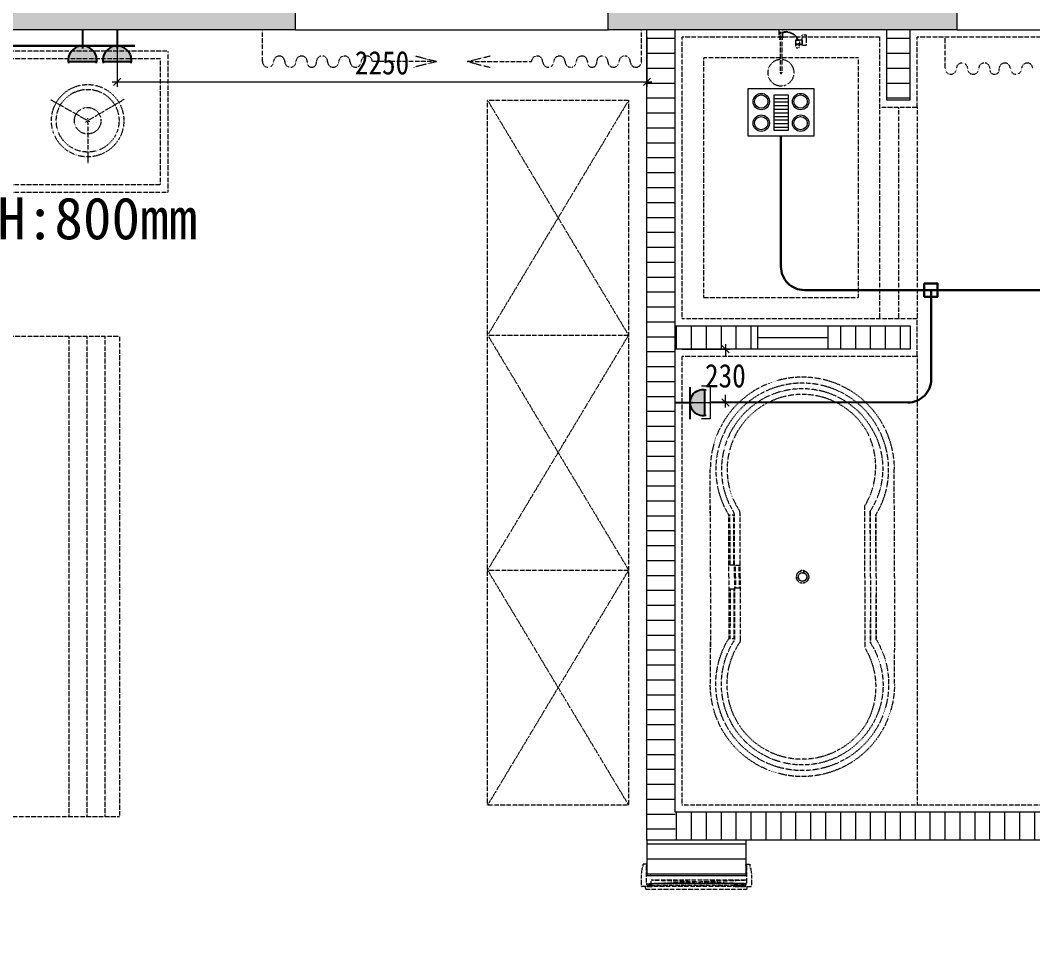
# Model space of a CAD drawing. Header units: millimetres. Extents: x -41640 to 3079702, y -5257903 to 68462.
# Drawn here: x 6496 to 10804, y 13472 to 17369 of the extents above; entities that cross this region are included whole.
import ezdxf

# ---------------------------------------------------------------- set-up
doc = ezdxf.new("R2010")
doc.units = ezdxf.units.MM
doc.header["$LTSCALE"] = 10
doc.linetypes.add('ACAD_ISO03W100', pattern=[30, 12, -18])
doc.linetypes.add('CONTINOUS', pattern=[0])
doc.layers.get('0').update_dxf_attribs({"color": 255})
doc.layers.get('Defpoints').update_dxf_attribs({"color": 255})
for name, color, linetype, lineweight in [('1强弱电插座尺寸', 5, 'Continuous', 0), ('1强电插座布线图', 1, 'Continuous', 30), ('1强电插座布置图', 1, 'Continuous', 30), ('浅线', 251, 'CONTINOUS', 0), ('灯具', 52, 'Continuous', 0)]:
    doc.layers.add(name, color=color, linetype=linetype, lineweight=lineweight)
doc.layers.add('2323', color=4, linetype='Continuous')
doc.layers.add('LAYER2', color=8, linetype='Continuous')
doc.styles.get("Standard").update_dxf_attribs({"font": ''})
doc.styles.add('夏建东', font='', dxfattribs={"width": 0.85})
doc.styles.get('Standard').set_extended_font_data('SimSun')
doc.styles.get('夏建东').set_extended_font_data('SimSun')
doc.dimstyles.new('g', dxfattribs={"dimtxt": 100, "dimasz": 31, "dimexe": 21, "dimexo": 30, "dimgap": 31, "dimtad": 1, "dimtih": 1, "dimtoh": 1, "dimdec": 0, "dimrnd": 10, "dimdsep": 46, "dimtxsty": '夏建东', "dimblk": 'OBLIQUE', "dimcen": 2.5, "dimdle": 21, "dimclrd": 5, "dimclre": 5, "dimclrt": 5, "dimadec": 0, "dimazin": 0, "dimtfac": 1, "dimtdec": 0, "dimtmove": 2, "dimatfit": 3, "dimldrblk": 'DOT', "dimfxl": 300, "dimlwd": -1, "dimlwe": -1, "dimarcsym": 1})
pattern_1 = [(90, (-3246102.35, 3421590.874), (-63.5, 1e-14), [])]
pattern_2 = [(180, (-3246102.35, 3421590.874), (-1e-14, -63.5), [])]

# ---------------------------------------------------------------- blocks, each defined once
blk = doc.blocks.new('强电插座')
at = {"lineweight": 0}
h = blk.add_hatch(color=12, dxfattribs=at)
h.set_gradient(color1=(216, 3, 3), color2=(230, 5, 5), tint=1, name='CYLINDER')
h.paths.add_polyline_path([(88497.8, 75989.2, 1.129445), (88497.8, 75909.4)])
at = {"layer": '2323', "color": 1}
for p, q in [((88452.6, 75999.6), (88452.6, 75902)), ((88497.8, 75989.2), (88497.8, 75909.4)), ((88407.2, 75949.3), (88460.4, 75949.3))]:
    blk.add_line(p, q, dxfattribs=at)
blk.add_arc((88492.9, 75949.3), 40.2, 77.2553, 282.7447, dxfattribs=at)
at = {"layer": 'LAYER2', "color": 1, "ltscale": 20}
blk.add_line((88456.4, 75966.1), (88456.4, 75966.1), dxfattribs=at)
blk = doc.blocks.new('强电防水插座')
at = {"layer": '1强电插座布置图', "color": 1, "linetype": 'ByBlock', "lineweight": 9}
blk.add_lwpolyline([(-166178.2, 222988.6), (-166178.2, 223049.7), (-165944.2, 223049.7), (-165944.2, 222988.6)], dxfattribs=at)
at = {"layer": '1强电插座布置图', "color": 250, "linetype": 'ByBlock', "lineweight": 9, "extrusion": (0, 0, -1), "xscale": 2.325322137214242, "yscale": 2.325322137214242, "zscale": -2.325322137599869, "rotation": 90}
blk.add_blockref('强电插座', (342665.7, 17225.9), dxfattribs=at)
blk = doc.blocks.new('_Oblique')
at = {"color": 0, "linetype": 'ByBlock', "lineweight": -2}
blk.add_line((-0.5, -0.5), (0.5, 0.5), dxfattribs=at)
blk = doc.blocks.new('*D660')
at = {"layer": '1强弱电插座尺寸', "color": 5}
for p, q in [((9496.2, 15990), (9496.2, 15936.4)), ((9312.6, 15969), (9517.2, 15969)), ((9496.2, 15720.8), (9496.2, 15774.4)), ((9312.6, 15741.8), (9517.2, 15741.8))]:
    blk.add_line(p, q, dxfattribs=at)
at = {"layer": 'Defpoints', "color": 0, "linetype": 'Continuous', "lineweight": 30}
for p in [(9282.6, 15969), (9496.2, 15969), (9282.6, 15741.8)]:
    blk.add_point(p, dxfattribs=at)
at = {"layer": '1强弱电插座尺寸', "color": 5, "linetype": 'Continuous', "xscale": 31, "yscale": 31, "zscale": 31}
for p, rotation in [((9496.2, 15969), 90), ((9496.2, 15741.8), 270)]:
    blk.add_blockref('_Oblique', p, dxfattribs=dict(at, rotation=rotation))
at = {"layer": '1强弱电插座尺寸', "color": 5, "linetype": 'Continuous', "lineweight": 30, "insert": (9496.2, 15855.4), "char_height": 100, "attachment_point": 5, "style": '夏建东'}
blk.add_mtext('230', dxfattribs=at)
blk = doc.blocks.new('_Dot')
at = {"color": 0, "linetype": 'ByBlock', "lineweight": -2}
blk.add_line((-0.5, 0), (-1, 0), dxfattribs=at)
at = {"color": 0, "linetype": 'ByBlock', "const_width": 0.5}
blk.add_lwpolyline([(-0.25, 0, 1), (0.25, 0, 1)], format="xyb", close=True, dxfattribs=at)
blk = doc.blocks.new('*D693')
at = {"layer": '1强弱电插座尺寸', "color": 5}
for p, q in [((6907.9, 17299), (6907.9, 17085.7)), ((9162.6, 17299), (9162.6, 17085.7)), ((6886.9, 17106.7), (9183.6, 17106.7))]:
    blk.add_line(p, q, dxfattribs=at)
at = {"layer": 'Defpoints', "color": 0, "linetype": 'Continuous', "lineweight": 30}
for p in [(6907.9, 17329), (9162.6, 17329), (9162.6, 17106.7)]:
    blk.add_point(p, dxfattribs=at)
at = {"layer": '1强弱电插座尺寸', "color": 5, "linetype": 'Continuous', "xscale": 31, "yscale": 31, "zscale": 31, "rotation": 180}
blk.add_blockref('_Oblique', (6907.9, 17106.7), dxfattribs=at)
at = {"layer": '1强弱电插座尺寸', "color": 5, "linetype": 'Continuous', "xscale": 31, "yscale": 31, "zscale": 31}
blk.add_blockref('_Oblique', (9162.6, 17106.7), dxfattribs=at)
at = {"layer": '1强弱电插座尺寸', "color": 5, "linetype": 'Continuous', "lineweight": 30, "insert": (8035.2, 17187.7), "char_height": 100, "attachment_point": 5, "style": '夏建东'}
blk.add_mtext('2250', dxfattribs=at)
blk = doc.blocks.new('浴霸')
at = {"layer": '灯具', "lineweight": 15}
for p, q in [((627907.1, 218501, -4355.3), (627907.1, 218697.1, -4355.3)), ((627907.1, 218697.1, -4355.3), (628176.7, 218697.1, -4355.3)), ((628176.7, 218697.1, -4355.3), (628176.7, 218501, -4355.3)), ((628013.8, 218670.9, -4355.3), (628072, 218670.9, -4355.3)), ((628013.8, 218525.2, -4355.3), (628013.8, 218670.9, -4355.3)), ((628013.8, 218656.2, -4355.3), (628072, 218656.2, -4355.3)), ((628072, 218670.9, -4355.3), (628072, 218525.2, -4355.3)), ((628013.8, 218641.5, -4355.3), (628072, 218641.5, -4355.3)), ((628013.8, 218626.8, -4355.3), (628072, 218626.8, -4355.3)), ((628013.8, 218612.1, -4355.3), (628072, 218612.1, -4355.3)), ((628013.8, 218597.3, -4355.3), (628072, 218597.3, -4355.3)), ((628013.8, 218582.6, -4355.3), (628072, 218582.6, -4355.3)), ((628013.8, 218567.9, -4355.3), (628072, 218567.9, -4355.3)), ((628013.8, 218553.2, -4355.3), (628072, 218553.2, -4355.3)), ((628013.8, 218538.5, -4355.3), (628072, 218538.5, -4355.3)), ((628176.7, 218501, -4355.3), (627907.1, 218501, -4355.3)), ((628072, 218525.2, -4355.3), (628013.8, 218525.2, -4355.3))]:
    blk.add_line(p, q, dxfattribs=at)
for centre, radius in [((627961.4, 218643.3, -4355.3), 33.6), ((627961.4, 218643.3, -4355.3), 27.2), ((628122.4, 218643.3, -4355.3), 33.6), ((628122.4, 218643.3, -4355.3), 27.2), ((627961.4, 218554.8, -4355.3), 33.6), ((627961.4, 218554.8, -4355.3), 27.2), ((628122.4, 218554.8, -4355.3), 33.6), ((628122.4, 218554.8, -4355.3), 27.2)]:
    blk.add_circle(centre, radius, dxfattribs=at)

msp = doc.modelspace()

# ---------------------------------------------------------------- hatches: boundary and pattern name
at = {"layer": '浅线'}
h = msp.add_hatch(color=256, dxfattribs=at)
h.paths.add_polyline_path([(7667.6, 17529), (2742.3, 17529), (2742.3, 16199), (2982.3, 16199), (2982.3, 17329), (7667.6, 17329)])
h.paths.add_polyline_path([(10482.6, 17529), (8997.6, 17529), (8997.6, 17329), (10482.6, 17329)])
h = msp.add_hatch(dxfattribs=at)
h.set_pattern_fill('ANSI31', color=256, scale=20, angle=135, style=0)
h.set_pattern_definition(pattern_2)
h.paths.add_polyline_path([(9282.6, 17329), (9162.6, 17329), (9162.6, 13879), (9282.6, 13879)])
h = msp.add_hatch(dxfattribs=at)
h.set_pattern_fill('ANSI31', color=256, scale=20, angle=135, style=0)
h.set_pattern_definition([(180, (-3246102.35, 3421590.874), (-1e-14, -63.5), [])])
h.paths.add_polyline_path([(10282.6, 17329), (10182.6, 17329), (10182.6, 17029), (10282.6, 17029)])
h = msp.add_hatch(dxfattribs=at)
h.set_pattern_fill('ANSI31', color=256, scale=20, angle=45, style=0)
h.set_pattern_definition(pattern_1)
h.paths.add_polyline_path([(9632.6, 16069), (9282.6, 16069), (9282.6, 15969), (9632.6, 15969)])
h.paths.add_polyline_path([(10282.6, 16069), (9932.6, 16069), (9932.6, 15969), (10282.6, 15969)])
h = msp.add_hatch(dxfattribs=at)
h.set_pattern_fill('ANSI31', color=256, scale=20, angle=45, style=0)
h.set_pattern_definition(pattern_1)
h.paths.add_polyline_path([(10857.6, 13999), (9282.6, 13999), (9282.6, 13879), (10857.6, 13879)])
h.paths.add_polyline_path([(12982.6, 13999), (11707.6, 13999), (11707.6, 13879), (12982.6, 13879)])
h = msp.add_hatch(dxfattribs=at)
h.set_pattern_fill('ANSI31', color=256, scale=20, angle=135, style=0)
h.set_pattern_definition(pattern_2)
h.paths.add_polyline_path([(9582.6, 13879), (9162.6, 13879), (9162.6, 13729), (9582.6, 13729)])

# ---------------------------------------------------------------- linework, layer by layer
at = {"layer": '1强电插座布线图', "linetype": 'Continuous', "lineweight": 30}
msp.add_lwpolyline([(12288.1, 12547.6), (9859.3, 12547.6, -0.414214), (9759.3, 12647.6), (9759.3, 12808.8, 0.414214), (9659.3, 12908.8), (8929.1, 12908.8, 0.414214), (8829.1, 12808.8), (8829.1, 12647.6, -0.414214), (8729.1, 12547.6), (3254.8, 12547.6, -0.414214), (3154.8, 12647.6), (3154.8, 17160.4, -0.414214), (3254.8, 17260.4), (6983.8, 17260.4)], format="xyb", dxfattribs=at)
at = {"layer": '1强电插座布线图', "color": 2, "linetype": 'Continuous', "lineweight": 30}
for points in [[(12982.6, 16221), (9832.6, 16221, -0.414214), (9732.6, 16321), (9732.6, 16875.3)], [(9431.8, 15743.1), (10272.2, 15741.8, 0.414214), (10372.2, 15841.8), (10372.2, 16221)]]:
    msp.add_lwpolyline(points, format="xyb", dxfattribs=at)
at = {"layer": '1强电插座布线图', "linetype": 'Continuous', "lineweight": 30}
msp.add_lwpolyline([(10342.3, 16249.3), (10398.9, 16249.3), (10398.9, 16192.7), (10342.3, 16192.7)], close=True, dxfattribs=at)
at = {"layer": '浅线'}
for p, q in [((7667.6, 17329), (7667.6, 17529)), ((8997.6, 17329), (8997.6, 17529)), ((10482.6, 17329), (10482.6, 17529)), ((7667.6, 17329), (2982.3, 17329)), ((7667.6, 17329), (8997.6, 17329)), ((10482.6, 17329), (8997.6, 17329)), ((10482.6, 17329), (11882.6, 17329)), ((8410.1, 17193.3), (8398.1, 17193.3)), ((10282.6, 17029), (10182.6, 17029)), ((6703.2, 16015, -193.2), (6703.2, 16025.2)), ((10857.6, 13999), (9282.6, 13999)), ((10857.6, 13879), (9162.6, 13879))]:
    msp.add_line(p, q, dxfattribs=at)
at = {"layer": '浅线', "linetype": 'ACAD_ISO03W100', "ltscale": 0.01}
for p, q in [((7526, 17193.3), (7526, 17329)), ((9139.1, 17193.3), (9139.1, 17329)), ((9724.1, 17301.2), (9729.2, 17301.2)), ((9729.2, 17319.8), (9729.2, 17146.6)), ((9735.9, 17319.8), (9735.9, 17146.6)), ((9735.9, 17301.2), (9741, 17301.2)), ((9740.4, 17295.7), (9740.4, 17293.6)), ((9823.1, 17284.5), (9795.1, 17284.5)), ((9795.1, 17284.5), (9795.1, 17267.7)), ((9823.1, 17284.5), (9823.1, 17267.7)), ((9823.6, 17267.7), (9823.6, 17284.5)), ((10431.4, 17163.3), (10431.4, 17299)), ((9795.1, 17276.2), (9795.1, 17258.1)), ((9811.9, 17276.2), (9811.9, 17258.1)), ((9811.9, 17267.7), (9823.1, 17267.7)), ((8088.2, 17193.3), (7994, 17193.3)), ((8267, 17193.3), (8088.2, 17193.3)), ((8267, 17193.3), (8168.3, 17218.1)), ((8267, 17193.3), (8168.3, 17168.5)), ((8255, 17193.3), (8267, 17193.3)), ((8398.1, 17193.3), (8496.8, 17218.1)), ((8398.1, 17193.3), (8576.9, 17193.3)), ((8398.1, 17193.3), (8496.8, 17168.5)), ((8576.9, 17193.3), (8671.1, 17193.3)), ((9729.2, 17146.6), (9729.2, 17146)), ((6791.5, 16936.7), (6624.4, 17031.3)), ((6773.7, 16936.5), (6939.1, 17033.9)), ((6782.4, 16952), (6784, 16760)), ((6782.4, 16952), (6784, 16760)), ((6703.2, 13978.8, -35992.1), (6703.2, 16025.2)), ((6780.2, 13978.8, -35992.1), (6780.2, 16025.2)), ((6857.2, 13978.8, -35992.1), (6857.2, 16025.2, 2637.1)), ((9432.5, 15000, 0), (9432, 15457.9, 0)), ((9432.4, 15000, 0), (9432, 15457.8, 0)), ((10215.4, 15000, 0), (10215, 15457.2, 0)), ((10089.1, 15000, 0), (10088.9, 15300.2, 0)), ((10089.7, 15000, 0), (10089.4, 15301.6, 0)), ((10089.6, 15000, 0), (10089.4, 15301.5, 0)), ((9534.9, 15263.3, 0), (9510.2, 15263.3, 0)), ((9511.1, 15000, 0), (9510.9, 15262.8, 0)), ((9516, 15051, 0), (9515.8, 15263.3, 0)), ((9532.7, 15051, 0), (9532.5, 15263.3, 0)), ((9535.1, 15000, 0), (9534.9, 15262.8, 0)), ((9559.1, 15000, 0), (9558.9, 15269.8, 0)), ((10113.2, 15000, 0), (10112.9, 15280.1, 0)), ((10113.7, 15000, 0), (10113.4, 15281.4, 0)), ((10113.7, 15000, 0), (10113.5, 15281.5, 0)), ((10137.2, 15000, 0), (10136.9, 15265, 0)), ((10137.7, 15000, 0), (10137.4, 15266.3, 0)), ((10137.7, 15000, 0), (10137.5, 15266.4, 0)), ((9511.8, 15051, 0), (9535.5, 15051, 0)), ((9555, 15048.3, 0), (9535.1, 15048.3, 0)), ((9539.8, 15000, 0), (9539.8, 15048.3, 0)), ((9555, 15000, 0), (9554.9, 15048.3, 0)), ((9559.1, 15048.3, 0), (9555.1, 15048.3, 0)), ((9559.2, 15000, 0), (9559.1, 15048.3, 0)), ((9432.5, 15000, 0), (9432, 14542.1, 0)), ((9432.4, 15000, 0), (9432, 14542.3, 0)), ((9511.1, 15000, 0), (9510.9, 14737.3, 0)), ((9535.1, 15000, 0), (9534.9, 14737.3, 0)), ((9539.8, 15000, 0), (9539.8, 14951.8, 0)), ((9555, 15000, 0), (9554.9, 14951.8, 0)), ((9559.1, 15000, 0), (9558.9, 14730.3, 0)), ((9559.2, 15000, 0), (9559.1, 14951.8, 0)), ((10089.1, 15000, 0), (10088.9, 14699.9, 0)), ((10089.7, 15000, 0), (10089.4, 14698.5, 0)), ((10089.6, 15000, 0), (10089.4, 14698.6, 0)), ((10113.2, 15000, 0), (10112.9, 14720, 0)), ((10113.7, 15000, 0), (10113.4, 14718.7, 0)), ((10113.7, 15000, 0), (10113.5, 14718.6, 0)), ((10137.2, 15000, 0), (10136.9, 14735.1, 0)), ((10137.7, 15000, 0), (10137.4, 14733.8, 0)), ((10137.7, 15000, 0), (10137.5, 14733.7, 0)), ((10215.4, 15000, 0), (10215, 14542.9, 0)), ((9555, 14951.8, 0), (9535.1, 14951.8, 0)), ((9559.1, 14951.8, 0), (9555.1, 14951.8, 0)), ((9511.8, 14949, 0), (9535.5, 14949, 0)), ((9516, 14949, 0), (9515.8, 14736.8, 0)), ((9532.7, 14949, 0), (9532.5, 14736.7, 0)), ((9534.9, 14736.7, 0), (9510.2, 14736.8, 0)), ((9141.6, 13762), (9137.6, 13732)), ((9144.6, 13762), (9141.6, 13762)), ((9162.6, 13777), (9144.6, 13777)), ((9144.6, 13777), (9144.6, 13762)), ((9159.6, 13772), (9159.6, 13694.5)), ((9159.6, 13772), (9162.6, 13772)), ((9162.6, 13772), (9162.6, 13777)), ((9582.6, 13777), (9600.6, 13777)), ((9582.6, 13772), (9582.6, 13777)), ((9585.6, 13772), (9582.6, 13772)), ((9585.6, 13772), (9585.6, 13694.5)), ((9585.6, 13732), (9585.6, 13772)), ((9600.6, 13777), (9600.6, 13762)), ((9600.6, 13762), (9603.6, 13762)), ((9603.6, 13762), (9607.6, 13732)), ((9137.6, 13732), (9137.6, 13685)), ((9161.1, 13729), (9584.1, 13729)), ((9180.6, 13695), (9585.6, 13710)), ((9180.6, 13710), (9585.6, 13695)), ((9180.6, 13710), (9585.6, 13710)), ((9180.6, 13695), (9180.6, 13710)), ((9585.6, 13710), (9585.6, 13695)), ((9607.6, 13732), (9607.6, 13685)), ((9177.6, 13682), (9140.6, 13682)), ((9155.6, 13682), (9184.6, 13682)), ((9155.6, 13675), (9155.6, 13682)), ((9155.6, 13682), (9177.6, 13682)), ((9162.6, 13694.5), (9159.6, 13694.5)), ((9584.6, 13670), (9160.6, 13670)), ((9162.6, 13687.5), (9162.6, 13695)), ((9162.6, 13695), (9582.6, 13695)), ((9162.6, 13687.5), (9162.6, 13695)), ((9162.6, 13694.5), (9162.6, 13687.5)), ((9182.6, 13687.5), (9162.6, 13687.5)), ((9182.6, 13687.5), (9162.6, 13687.5)), ((9165.6, 13687.5), (9184.6, 13687.5)), ((9165.6, 13687.5), (9184.6, 13687.5)), ((9184.6, 13687.5), (9177.6, 13687.5)), ((9177.6, 13682), (9182.6, 13683.3)), ((9177.6, 13682), (9182.6, 13683.3)), ((9177.6, 13682), (9184.6, 13682)), ((9184.1, 13682), (9177.6, 13682)), ((9177.6, 13682), (9184.6, 13682)), ((9585.6, 13695), (9180.6, 13695)), ((9182.6, 13687.5), (9182.6, 13683.3)), ((9182.6, 13687.5), (9184.6, 13687.5)), ((9182.6, 13687.5), (9182.6, 13683.3)), ((9182.6, 13687.5), (9184.6, 13687.5)), ((9184.6, 13682), (9184.6, 13687.5)), ((9184.6, 13687.5), (9184.6, 13682)), ((9184.6, 13687.5), (9184.6, 13682)), ((9184.6, 13687.5), (9582.6, 13687.5)), ((9184.6, 13682), (9184.6, 13687.5)), ((9582.6, 13682), (9184.6, 13682)), ((9184.6, 13682), (9184.6, 13682)), ((9579.6, 13687.5), (9523, 13687.5)), ((9579.6, 13687.5), (9523, 13687.5)), ((9525, 13687.5), (9582.6, 13687.5)), ((9530, 13682), (9604.6, 13682)), ((9562.6, 13687.5), (9560.6, 13687.5)), ((9560.6, 13682), (9560.6, 13687.5)), ((9560.6, 13687.5), (9567.6, 13687.5)), ((9579.6, 13687.5), (9560.6, 13687.5)), ((9560.6, 13687.5), (9560.6, 13682)), ((9560.6, 13687.5), (9560.6, 13682)), ((9579.6, 13687.5), (9560.6, 13687.5)), ((9560.6, 13682), (9560.6, 13687.5)), ((9562.6, 13687.5), (9560.6, 13687.5)), ((9567.6, 13682), (9560.6, 13682)), ((9589.6, 13682), (9560.6, 13682)), ((9560.6, 13682), (9560.6, 13682)), ((9567.6, 13682), (9560.6, 13682)), ((9561.1, 13682), (9567.6, 13682)), ((9562.6, 13687.5), (9562.6, 13683.3)), ((9562.6, 13687.5), (9582.6, 13687.5)), ((9562.6, 13687.5), (9562.6, 13683.3)), ((9562.6, 13687.5), (9582.6, 13687.5)), ((9567.6, 13682), (9562.6, 13683.3)), ((9567.6, 13682), (9562.6, 13683.3)), ((9589.6, 13682), (9567.6, 13682)), ((9580.6, 13695), (9585.6, 13695)), ((9582.6, 13695), (9582.6, 13688)), ((9582.6, 13687.5), (9582.6, 13695)), ((9582.6, 13687.5), (9582.6, 13695)), ((9582.6, 13687.5), (9582.6, 13695)), ((9582.6, 13694.5), (9585.6, 13694.5)), ((9582.6, 13694.5), (9582.6, 13687.5)), ((9582.6, 13694.5), (9582.6, 13687.5)), ((9582.6, 13694.5), (9585.6, 13694.5)), ((9589.6, 13675), (9589.6, 13682))]:
    msp.add_line(p, q, dxfattribs=at)
at = {"layer": '浅线', "ltscale": 0.5}
for p, q in [((9162.6, 13879), (9162.6, 17329)), ((9282.6, 13999), (9282.6, 17329))]:
    msp.add_line(p, q, dxfattribs=at)
at = {"layer": '浅线', "linetype": 'ACAD_ISO03W100', "ltscale": 0.01}
for points in [[(9741, 17301.2), (9741, 17329), (9724.1, 17329), (9724.1, 17301.2)], [(10857.6, 14029), (9312.6, 14029), (9312.6, 15939), (10312.6, 15939), (10312.6, 16099), (9312.6, 16099), (9312.6, 17299), (10152.6, 17299), (10152.6, 16999), (10312.6, 16999), (10312.6, 17299), (12052.6, 17299), (12052.6, 16999), (12952.6, 16999), (12952.6, 16099), (12052.6, 16099), (12052.6, 15939), (12952.6, 15939), (12952.6, 14029), (11707.6, 14029)], [(9724.7, 17301.2), (9724.7, 17288.1), (9729.2, 17288.1)], [(9735.9, 17288.1), (9740.4, 17288.1), (9740.4, 17301.2)], [(9084.6, 17029), (9084.6, 14029), (8484.6, 14029), (8484.6, 17029), (9084.6, 17029)], [(9084.6, 17029), (8484.6, 16029), (9084.6, 15029), (8484.6, 14029)], [(9084.6, 14029), (8484.6, 15029), (9084.6, 16029), (8484.6, 17029)], [(10152.6, 16999), (10152.6, 16099)], [(10232.6, 16999), (10232.6, 16099)], [(10312.6, 16999), (10312.6, 16099)], [(8484.6, 16029), (9084.6, 16029)], [(6374.6, 16025.2), (6917.9, 16025.2), (6917.9, 13978.8), (5621.3, 13978.8)], [(10312.6, 15939), (10312.6, 14029)], [(8484.6, 15029), (9084.6, 15029)]]:
    msp.add_lwpolyline(points, dxfattribs=at)
at = {"layer": '浅线'}
for points in [[(10182.6, 17029), (10182.6, 17329)], [(10282.6, 17029), (10282.6, 17329)], [(9162.6, 13879), (9162.6, 13729)], [(9582.6, 13879), (9582.6, 13729)], [(9162.6, 13729), (9582.6, 13729)]]:
    msp.add_lwpolyline(points, dxfattribs=at)
at = {"layer": '浅线', "linetype": 'ACAD_ISO03W100', "ltscale": 0.01}
for points in [[(9823.6, 17284.1), (9823.1, 17284.1), (9823.1, 17268.1), (9823.6, 17268.1)], [(9840.4, 17306.9), (9840.4, 17262.1), (9823.6, 17262.1), (9823.6, 17306.9)], [(7125.8, 16637.7), (7125.8, 17237.7), (6425.8, 17237.7), (6425.8, 16637.7)], [(7092.8, 16670.7), (7092.8, 17204.7), (6458.8, 17204.7), (6458.8, 16670.7)], [(9402.6, 16189), (10062.6, 16189), (10062.6, 17209), (9402.6, 17209)]]:
    msp.add_lwpolyline(points, close=True, dxfattribs=at)
at = {"layer": '浅线', "ltscale": 0.5}
for points in [[(9282.6, 16069), (9632.6, 16069)], [(9632.6, 16069), (9632.6, 15969)], [(9632.6, 16069), (9932.6, 16069)], [(9932.6, 16069), (10282.6, 16069), (10282.6, 15969), (9932.6, 15969)], [(9932.6, 16069), (9932.6, 15969)], [(9632.6, 16019), (9932.6, 16019)], [(9632.6, 15969), (9282.6, 15969)], [(9932.6, 15969), (9632.6, 15969)]]:
    msp.add_lwpolyline(points, dxfattribs=at)
at = {"layer": '浅线', "linetype": 'ACAD_ISO03W100', "ltscale": 0.01}
for centre, radius in [((9803.5, 17276.2), 8.4), ((6782.5, 16941.7), 154), ((6782.5, 16941.7), 133.5), ((6782.5, 16941.7), 56.5)]:
    msp.add_circle(centre, radius, dxfattribs=at)
for centre, radius, start, end in [((7549.8, 17193.3), 23.8, 180, 0), ((7597.5, 17193.3), 23.8, 0, 180), ((7645.1, 17193.3), 23.8, 180, 0), ((7692.7, 17193.3), 23.8, 0, 180), ((7736.2, 17189.2), 20.1, 168.2114, 11.7886), ((7779.7, 17193.3), 23.8, 0, 180), ((7827.3, 17193.3), 23.8, 180, 0), ((7875, 17193.3), 23.8, 0, 180), ((7922.6, 17193.3), 23.8, 180, 0), ((7970.2, 17193.3), 23.8, 0, 180), ((8694.9, 17193.3), 23.8, 0, 180), ((8742.5, 17193.3), 23.8, 180, 0), ((8790.1, 17193.3), 23.8, 0, 180), ((8837.8, 17193.3), 23.8, 180, 0), ((8885.4, 17193.3), 23.8, 0, 180), ((8928.9, 17189.2), 20.1, 168.2114, 11.7886), ((8972.4, 17193.3), 23.8, 0, 180), ((9020, 17193.3), 23.8, 180, 0), ((9067.7, 17193.3), 23.8, 0, 180), ((9115.3, 17193.3), 23.8, 180, 0), ((9732.6, 17146.2), 56, 93.4689, 86.5893), ((9732.6, 17146.2), 3.92, 149.8119, 31.7985), ((10455.2, 17163.3), 23.8, 180, 0), ((10502.8, 17163.3), 23.8, 0, 180), ((10550.4, 17163.3), 23.8, 180, 0), ((10598, 17163.3), 23.8, 0, 180), ((10641.6, 17159.2), 20.1, 168.2114, 11.7886), ((10685.1, 17163.3), 23.8, 0, 180), ((10732.7, 17163.3), 23.8, 180, 0), ((10780.3, 17163.3), 23.8, 0, 180), ((9732.6, 17146.2), 3.36, 183.2867, 7.4502), ((9140.6, 13685), 3, 180, 270), ((9160.6, 13675), 5, 180, 270), ((9584.6, 13675), 5, 270, 0), ((9604.6, 13685), 3, 270, 0)]:
    msp.add_arc(centre, radius, start, end, dxfattribs=at)
at = {"layer": '浅线', "linetype": 'ACAD_ISO03W100', "ltscale": 0.01, "extrusion": (0, 0, -1)}
for centre, major_axis, ratio, start_param, end_param in [((9803.5, 17258.1), (8.4, 0), 0.777313, 3.141593, 9.424778), ((9824.4, 15001, 0), (23, 12.7), 1, 0.037228, 6.320413), ((9824.4, 15001, 0), (16.4, 8.1), 1, -0.008583729967102549, 6.274601577212484), ((9823.2, 14543.2, 0), (327.8, 166.7), 1, -0.078494, 4.167954), ((9510.9, 14737.3, 0), (17, 17), 1, 0.786299, 1.34131), ((9823.2, 14543.2, 0), (327.8, 103.5), 1, 0.860383, 4.003389), ((9823.2, 14543.2, 0), (286.3, 142.3), 1, 1.007503, 4.178548), ((9534.9, 14730.3, 0), (17, 17), 1, 0.786299, 1.360909), ((9813.5, 14531.7, 0), (287.3, 146.3), 1, -0.072375, 0.970948), ((9838.4, 14538.9, 0), (293.1, 148.7), 1, -0.109157, 1.036926), ((9823.8, 14541.8, 0), (349.4, 177.2), 1, 0.470237, 3.61183)]:
    msp.add_ellipse(centre, major_axis=major_axis, ratio=ratio, start_param=start_param, end_param=end_param, dxfattribs=at)
at = {"layer": '浅线', "linetype": 'ACAD_ISO03W100', "ltscale": 0.01}
for centre, major_axis, start_param, end_param in [((9823.2, 15456.8, 0), (327.8, -166.7), -0.078494, 4.167954), ((9823.8, 15458.3, 0), (349.4, -177.2), 0.470237, 3.61183), ((9823.2, 15456.8, 0), (327.8, -103.5), 0.860383, 4.003389), ((9823.2, 15456.8, 0), (286.3, -142.3), 1.007503, 4.178548), ((9813.5, 15468.3, 0), (287.3, -146.3), -0.072375, 0.970948), ((9838.4, 15461.2, 0), (293.1, -148.7), -0.109157, 1.036926), ((9510.9, 15262.8, 0), (17, -17), 0.786299, 1.34131), ((9534.9, 15269.8, 0), (17, -17), 0.786299, 1.360909), ((9824.4, 14999.1, 0), (23, -12.7), 0.037228, 6.320413), ((9824.4, 14999.1, 0), (16.4, -8.1), -0.008583729967102549, 6.274601577212484)]:
    msp.add_ellipse(centre, major_axis=major_axis, ratio=1, start_param=start_param, end_param=end_param, dxfattribs=at)
msp.add_open_spline([(9741, 17314.4), (9757.7, 17329.7), (9800, 17306.9), (9802, 17284.5)], degree=3, dxfattribs=at)
msp.add_open_spline([(9741, 17318), (9741.8, 17318.6), (9742.6, 17319.1), (9745.1, 17320.4), (9746.8, 17321), (9750.3, 17321.8), (9752.1, 17322.1), (9755.9, 17322.2), (9757.8, 17322.2), (9763.5, 17321.5), (9767.4, 17320.6), (9775, 17317.8), (9778.8, 17316), (9785.9, 17311.7), (9789.3, 17309.2), (9794.8, 17304.2), (9797, 17301.8), (9800.4, 17297.1), (9801.7, 17294.9), (9803.5, 17290.7), (9804.1, 17288.8), (9804.6, 17286.2), (9804.7, 17285.5), (9804.8, 17284.8)], degree=3, knots=[3.756406, 3.756406, 3.756406, 3.756406, 8.40819, 8.40819, 16.816381, 16.816381, 25.224571, 25.224571, 33.632762, 33.632762, 50.285733, 50.285733, 66.938703, 66.938703, 83.591674, 83.591674, 97.340067, 97.340067, 108.670994, 108.670994, 118.052631, 118.052631, 121.35316, 121.35316, 121.35316, 121.35316], dxfattribs=at)
msp.add_point((9177.4, 13729), dxfattribs=at)

# ---------------------------------------------------------------- block references
at = {"layer": '1强电插座布置图', "color": 7, "rotation": 270}
for name, p, xscale, yscale, zscale in [('强电插座', (-108033.8, 150952.8), 1.511459389235824, 1.511459389468655, 1.511459389440006), ('强电插座', (-107886.4, 150952.8), 1.511459389235824, 1.511459389468655, 1.511459389440006), ('强电防水插座', (-124398, -83893.7), 0.6000000000931323, 0.6000000000931323, 0.6)]:
    msp.add_blockref(name, p, dxfattribs=dict(at, xscale=xscale, yscale=yscale, zscale=zscale))
at = {"layer": '1强电插座布置图', "color": 7, "xscale": 1.040000000037253, "yscale": 1.040000000037253, "zscale": 1.040000000013976}
msp.add_blockref('浴霸', (-643430.9, -210365.8, 4529.5), dxfattribs=at)

# ---------------------------------------------------------------- texts
at = {"layer": '1强弱电插座尺寸', "color": 45, "insert": (6398, 16434), "char_height": 178.605, "width": 2502.515, "attachment_point": 7}
msp.add_mtext('{\\C256;H:800mm}', dxfattribs=at)

# ---------------------------------------------------------------- dimensions: what is measured, and where the dimension line sits
at = {"layer": '1强弱电插座尺寸', "linetype": 'Continuous', "lineweight": 30}
dim = msp.add_linear_dim(base=(9162.6, 17106.7), p1=(6907.9, 17329), p2=(9162.6, 17329), dimstyle='g', override={"dimfxlon": 1}, dxfattribs=at)
dim.commit()
dim.dimension.update_dxf_attribs({"geometry": '*D693', "text_midpoint": (8035.2, 17187.7)})
dim = msp.add_linear_dim(base=(9496.2, 15969), p1=(9282.6, 15741.8), p2=(9282.6, 15969), angle=90, dimstyle='g', override={"dimfxlon": 1}, dxfattribs=at)
dim.commit()
dim.dimension.update_dxf_attribs({"geometry": '*D660', "text_midpoint": (9496.2, 15855.4)})

doc.saveas('drawing.dxf')
